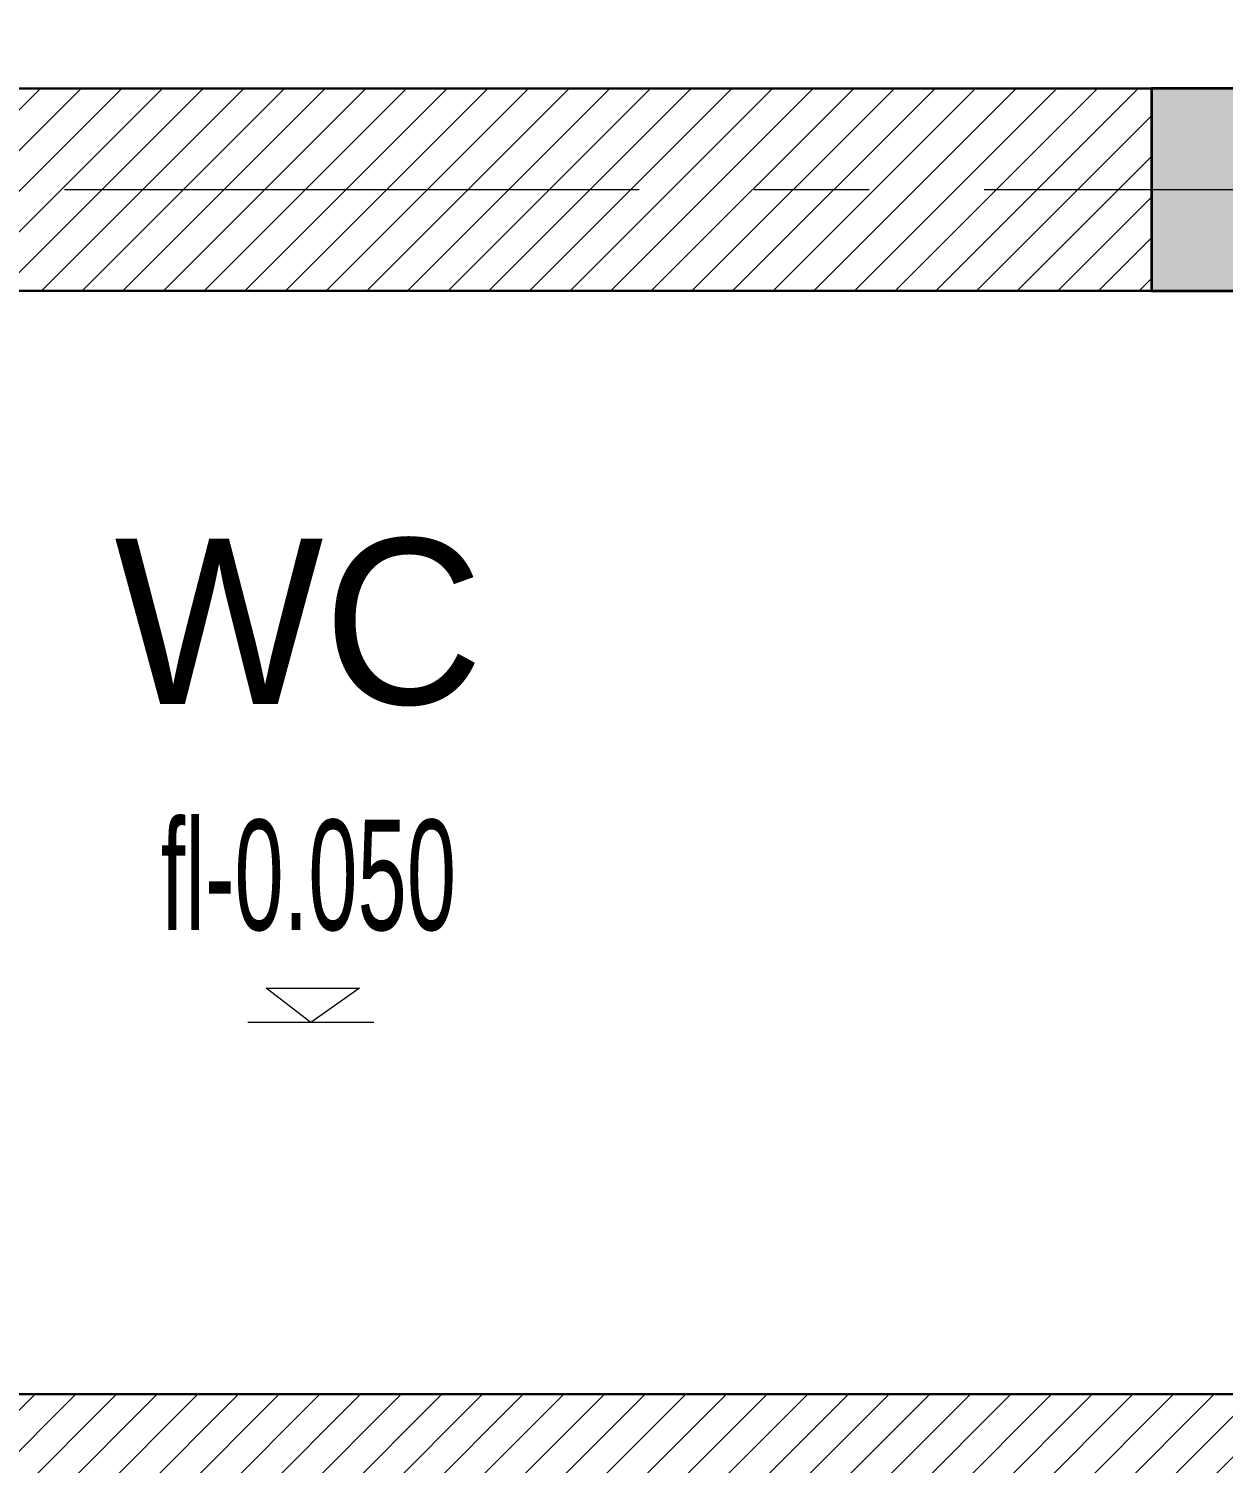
# Model space of a CAD drawing. Header units: millimetres. Extents: x 1832547 to 2001569, y -558009 to -417808.
# Drawn here: x 1896918 to 1898216, y -491720 to -490160 of the extents above; entities that cross this region are included whole.
import ezdxf
from ezdxf.enums import TextEntityAlignment as Align

# ---------------------------------------------------------------- set-up
doc = ezdxf.new("R2010")
doc.units = ezdxf.units.MM
doc.header["$MEASUREMENT"] = 0
doc.linetypes.add('CENTER', pattern=[2, 1.25, -0.25, 0.25, -0.25])
doc.layers.get('0').update_dxf_attribs({"linetype": 'CONTINUOUS'})
doc.layers.get('DEFPOINTS').update_dxf_attribs({"linetype": 'CONTINUOUS'})
for name, color, linetype, lineweight in [('CA. TUONG', 30, 'CONTINUOUS', 30), ('CA.cot', 2, 'CONTINUOUS', 35), ('CA.dim 08', 8, 'CONTINUOUS', 13), ('CA.TEXT', 7, 'CONTINUOUS', 15), ('CA.tim 67', 67, 'CENTER', 9), ('CA.vat lieu 08', 8, 'CONTINUOUS', 5)]:
    doc.layers.add(name, color=color, linetype=linetype, lineweight=lineweight)
doc.styles.add('chu ghi chu', font='nghia5.shx', dxfattribs={"height": 200})
doc.styles.get("Standard").update_dxf_attribs({"font": 'roman.shx'})
doc.styles.add('ZENI2', font='Vhavanb.ttf')
doc.dimstyles.new('CA 70', dxfattribs={"dimscale": 0.7, "dimtxt": 220, "dimasz": 60, "dimexe": 160, "dimexo": 0, "dimgap": 30, "dimtad": 1, "dimdec": 0, "dimrnd": 5, "dimzin": 0, "dimdsep": 46, "dimtxsty": 'Standard', "dimblk": 'ARCHTICK', "dimcen": 0.09, "dimdle": 160, "dimclrd": 256, "dimclre": 256, "dimclrt": 255, "dimadec": 0, "dimazin": 0, "dimtfac": 1, "dimtdec": 0, "dimtix": 1, "dimtmove": 2, "dimatfit": 3, "dimldrblk": 'DOT', "dimfxl": 600, "dimfxlon": 1, "dimtolj": 1, "dimtzin": 0, "dimarcsym": 0})

# ---------------------------------------------------------------- blocks, each defined once
blk = doc.blocks.new('A$C6dc074dd')
at = {"layer": 'CA.TEXT'}
for points in [[(116.9, 37.3), (15.3, 37.3), (68.5, 0), (116.9, 37.3)], [(0, 0), (136.9, 0)]]:
    blk.add_lwpolyline(points, dxfattribs=at)
blk = doc.blocks.new('A$Ccce9e104')
at = {"layer": 'CA.vat lieu 08'}
h = blk.add_hatch(color=256, dxfattribs=at)
h.dxf.hatch_style = 1
h.paths.add_polyline_path([(220, 220), (220, 0), (0, 0), (0, 220)])
at = {"layer": 'CA.cot'}
blk.add_lwpolyline([(220, 220), (220, 0), (0, 0), (0, 220)], close=True, dxfattribs=at)
blk = doc.blocks.new('ƯT5T45')
at = {"layer": 'CA.vat lieu 08'}
h = blk.add_hatch(dxfattribs=at)
h.set_pattern_fill('ANSI31', color=256, scale=250)
h.set_pattern_definition([(45, (1289.156, 0), (-22.0970869, 22.0970869), [])])
h.paths.add_polyline_path([(1889928, -465984.7), (1888578, -465984.7), (1888578, -470864.7), (1888798, -470864.7), (1888798, -466204.7), (1889928, -466204.7)])
h.paths.add_polyline_path([(1898138.1, -465984.7), (1894798.1, -465984.7), (1894798.1, -466204.7), (1895778.1, -466204.7), (1895778.1, -466656.7), (1895888.1, -466656.7), (1895888.1, -466204.7), (1898138.1, -466204.7)])
h.paths.add_polyline_path([(1899058.1, -467404.7), (1898358.1, -467404.7), (1898358.1, -467138.1), (1898248.1, -467138.1), (1898248.1, -467404.7), (1894578.1, -467404.7), (1894578.1, -469924.7), (1894688.1, -469924.7), (1894688.1, -467514.9), (1899058.1, -467514.9)])
h.paths.add_polyline_path([(1898358.1, -466204.7), (1898248.1, -466204.7), (1898248.1, -466438.4), (1898358.1, -466438.4)])
h.paths.add_polyline_path([(1899058.1, -468224.4), (1898838.1, -468224.4), (1898838.1, -469714.2), (1899058.1, -469714.2)], flags=17)
h.paths.add_polyline_path([(1899058.1, -470313.9), (1898838.1, -470313.9), (1898838.1, -470864.7), (1899058.1, -470864.7)])
h.paths.add_polyline_path([(1898838.1, -470974.7), (1894798.1, -470974.7), (1894798.1, -471084.7), (1898137.7, -471084.7), (1898137.7, -471684.9), (1898357.4, -471684.9), (1898357.4, -471584.7), (1898358.1, -471084.7), (1898838.1, -471084.7)])
h.paths.add_polyline_path([(1898357.4, -473524.6), (1898138.1, -473524.6), (1898138.1, -474124.7), (1898357.4, -474124.7)])
h.paths.add_polyline_path([(1898138.1, -474124.7), (1896847.9, -474124.7), (1896847.9, -474344.7), (1898138.1, -474344.7)])
h.paths.add_polyline_path([(1895248.1, -474124.7), (1894798.1, -474124.7), (1894798.1, -474344.7), (1895248.1, -474344.7)])
h.paths.add_polyline_path([(1894798.1, -475144.4), (1894578.1, -475144.4), (1894578.1, -477164.7), (1894798.1, -477164.7)])
h.paths.add_polyline_path([(1894578.1, -478074.7), (1889830.8, -478074.7), (1889830.8, -478184.7), (1894578.1, -478184.7)])
h.paths.add_polyline_path([(1888795.9, -477054.7), (1888578.4, -477054.9), (1888578.4, -477154.6), (1888578, -477964.7), (1888795.9, -477964.7)])
h.paths.add_polyline_path([(1888798, -478184.7), (1888578, -478184.7), (1888578, -478924.7), (1888798, -478924.7)])
h.paths.add_polyline_path([(1888798, -480724.6), (1888577.9, -480724.6), (1888577.9, -481464.7), (1888798, -481464.7)])
h.paths.add_polyline_path([(1894578.1, -481464.7), (1893178.1, -481464.7), (1893178.1, -479284.6), (1893068.1, -479284.6), (1893068.1, -481464.7), (1888798, -481464.7), (1888798, -481684.7), (1894578.1, -481684.7)])
h.paths.add_polyline_path([(1894798.1, -480284.7), (1894578.1, -480284.7), (1894578.1, -481464.7), (1894798.1, -481464.7)])
h.paths.add_polyline_path([(1894798.1, -479284.6), (1894578.1, -479284.6), (1894578.1, -479584.3), (1894798.1, -479584.3)])
h.paths.add_polyline_path([(1894578.1, -479284.6), (1893928.1, -479284.6), (1893928.1, -479394.6), (1894578.1, -479394.6)])
at = {"layer": 'CA. TUONG'}
for points in [[(1898138.1, -465984.7), (1894798.1, -465984.7)], [(1898138.1, -465984.7), (1898138.1, -466204.7)], [(1898138.1, -466204.7), (1895888.1, -466204.7)], [(1894578.1, -469924.7), (1894578.1, -467404.7), (1898248.1, -467404.7)]]:
    blk.add_lwpolyline(points, dxfattribs=at)
at = {"layer": 'CA.tim 67', "ltscale": 500}
blk.add_line((1877956.3, -466094.7), (1906135.3, -466094.7), dxfattribs=at)
at = {"layer": 'CA.cot', "xscale": -1, "rotation": 90}
blk.add_blockref('A$Ccce9e104', (1898358.1, -465984.7), dxfattribs=at)
blk = doc.blocks.new('_ArchTick')
at = {"color": 1, "linetype": 'ByBlock', "const_width": 0.15}
blk.add_lwpolyline([(-0.5, -0.5), (0.5, 0.5)], dxfattribs=at)
blk = doc.blocks.new('*D261')
at = {"layer": 'CA.dim 08', "lineweight": -2, "transparency": 16777216}
for p, q in [((1902468.3, -490225.3), (1902468.3, -490183.3)), ((1902048.3, -490225.3), (1902580.3, -490225.3)), ((1902468.3, -490225.3), (1902468.3, -490445.3)), ((1902048.3, -490445.3), (1902580.3, -490445.3)), ((1902468.3, -490445.3), (1902468.3, -490487.3))]:
    blk.add_line(p, q, dxfattribs=at)
at = {"layer": 'DEFPOINTS', "color": 0, "transparency": 16777216}
for p in [(1897384.7, -490225.3), (1897384.7, -490445.3), (1902468.3, -490445.3)]:
    blk.add_point(p, dxfattribs=at)
at = {"layer": 'CA.dim 08', "lineweight": -2, "transparency": 16777216, "xscale": 42, "yscale": 42, "zscale": 42}
for p, rotation in [((1902468.3, -490225.3), 270), ((1902468.3, -490445.3), 90)]:
    blk.add_blockref('_ArchTick', p, dxfattribs=dict(at, rotation=rotation))
at = {"layer": 'CA.dim 08', "color": 255, "transparency": 16777216, "insert": (1902370.3, -490335.3), "char_height": 154, "attachment_point": 5, "rotation": 90}
blk.add_mtext('\\A1;220', dxfattribs=at)
blk = doc.blocks.new('_DOT')
at = {"color": 1, "linetype": 'ByBlock'}
blk.add_line((-0.5, 0), (-1, 0), dxfattribs=at)
at = {"color": 1, "linetype": 'ByBlock', "const_width": 0.5}
blk.add_lwpolyline([(-0.25, 0, 1), (0.25, 0, 1)], format="xyb", close=True, dxfattribs=at)
blk = doc.blocks.new('*D262')
at = {"layer": 'CA.dim 08', "lineweight": -2, "transparency": 16777216}
for p, q in [((1902468.3, -490445.3), (1902468.3, -490403.3)), ((1902048.3, -490445.3), (1902580.3, -490445.3)), ((1902468.3, -490445.3), (1902468.3, -490679)), ((1902048.3, -490679), (1902580.3, -490679)), ((1902468.3, -490679), (1902468.3, -490721))]:
    blk.add_line(p, q, dxfattribs=at)
at = {"layer": 'DEFPOINTS', "color": 0, "transparency": 16777216}
for p in [(1897384.7, -490445.3), (1898358.1, -490679), (1902468.3, -490679)]:
    blk.add_point(p, dxfattribs=at)
at = {"layer": 'CA.dim 08', "lineweight": -2, "transparency": 16777216, "xscale": 42, "yscale": 42, "zscale": 42}
for p, rotation in [((1902468.3, -490445.3), 270), ((1902468.3, -490679), 90)]:
    blk.add_blockref('_ArchTick', p, dxfattribs=dict(at, rotation=rotation))
at = {"layer": 'CA.dim 08', "color": 255, "transparency": 16777216, "insert": (1902370.3, -490562.2), "char_height": 154, "attachment_point": 5, "rotation": 90}
blk.add_mtext('\\A1;235', dxfattribs=at)

msp = doc.modelspace()

# ---------------------------------------------------------------- block references
at = {"layer": 'CA. TUONG'}
msp.add_blockref('ƯT5T45', (0, -24240.6), dxfattribs=at)
at = {"layer": 'CA.TEXT', "xscale": -1}
msp.add_blockref('A$C6dc074dd', (1897292.6, -491241.1), dxfattribs=at)

# ---------------------------------------------------------------- texts
at = {"layer": 'CA.TEXT', "style": 'ZENI2'}
msp.add_text('wc', height=180, dxfattribs=at).set_placement((1897211.2, -490894.9), align=Align.CENTER)
at = {"layer": 'CA.TEXT', "style": 'chu ghi chu', "width": 0.6}
msp.add_text('fl-0.050', height=120, dxfattribs=at).set_placement((1897061, -491140.6))

# ---------------------------------------------------------------- dimensions: what is measured, and where the dimension line sits
at = {"layer": 'CA.dim 08'}
for base, p1, p2, picture, middle in [((1902468.3, -490445.3), (1897384.7, -490225.3), (1897384.7, -490445.3), '*D261', (1902370.3, -490335.3)), ((1902468.3, -490679), (1897384.7, -490445.3), (1898358.1, -490679), '*D262', (1902370.3, -490562.2))]:
    dim = msp.add_linear_dim(base=base, p1=p1, p2=p2, angle=90, dimstyle='CA 70', dxfattribs=at)
    dim.commit()
    dim.dimension.update_dxf_attribs({"geometry": picture, "text_midpoint": middle})

doc.saveas('drawing.dxf')
